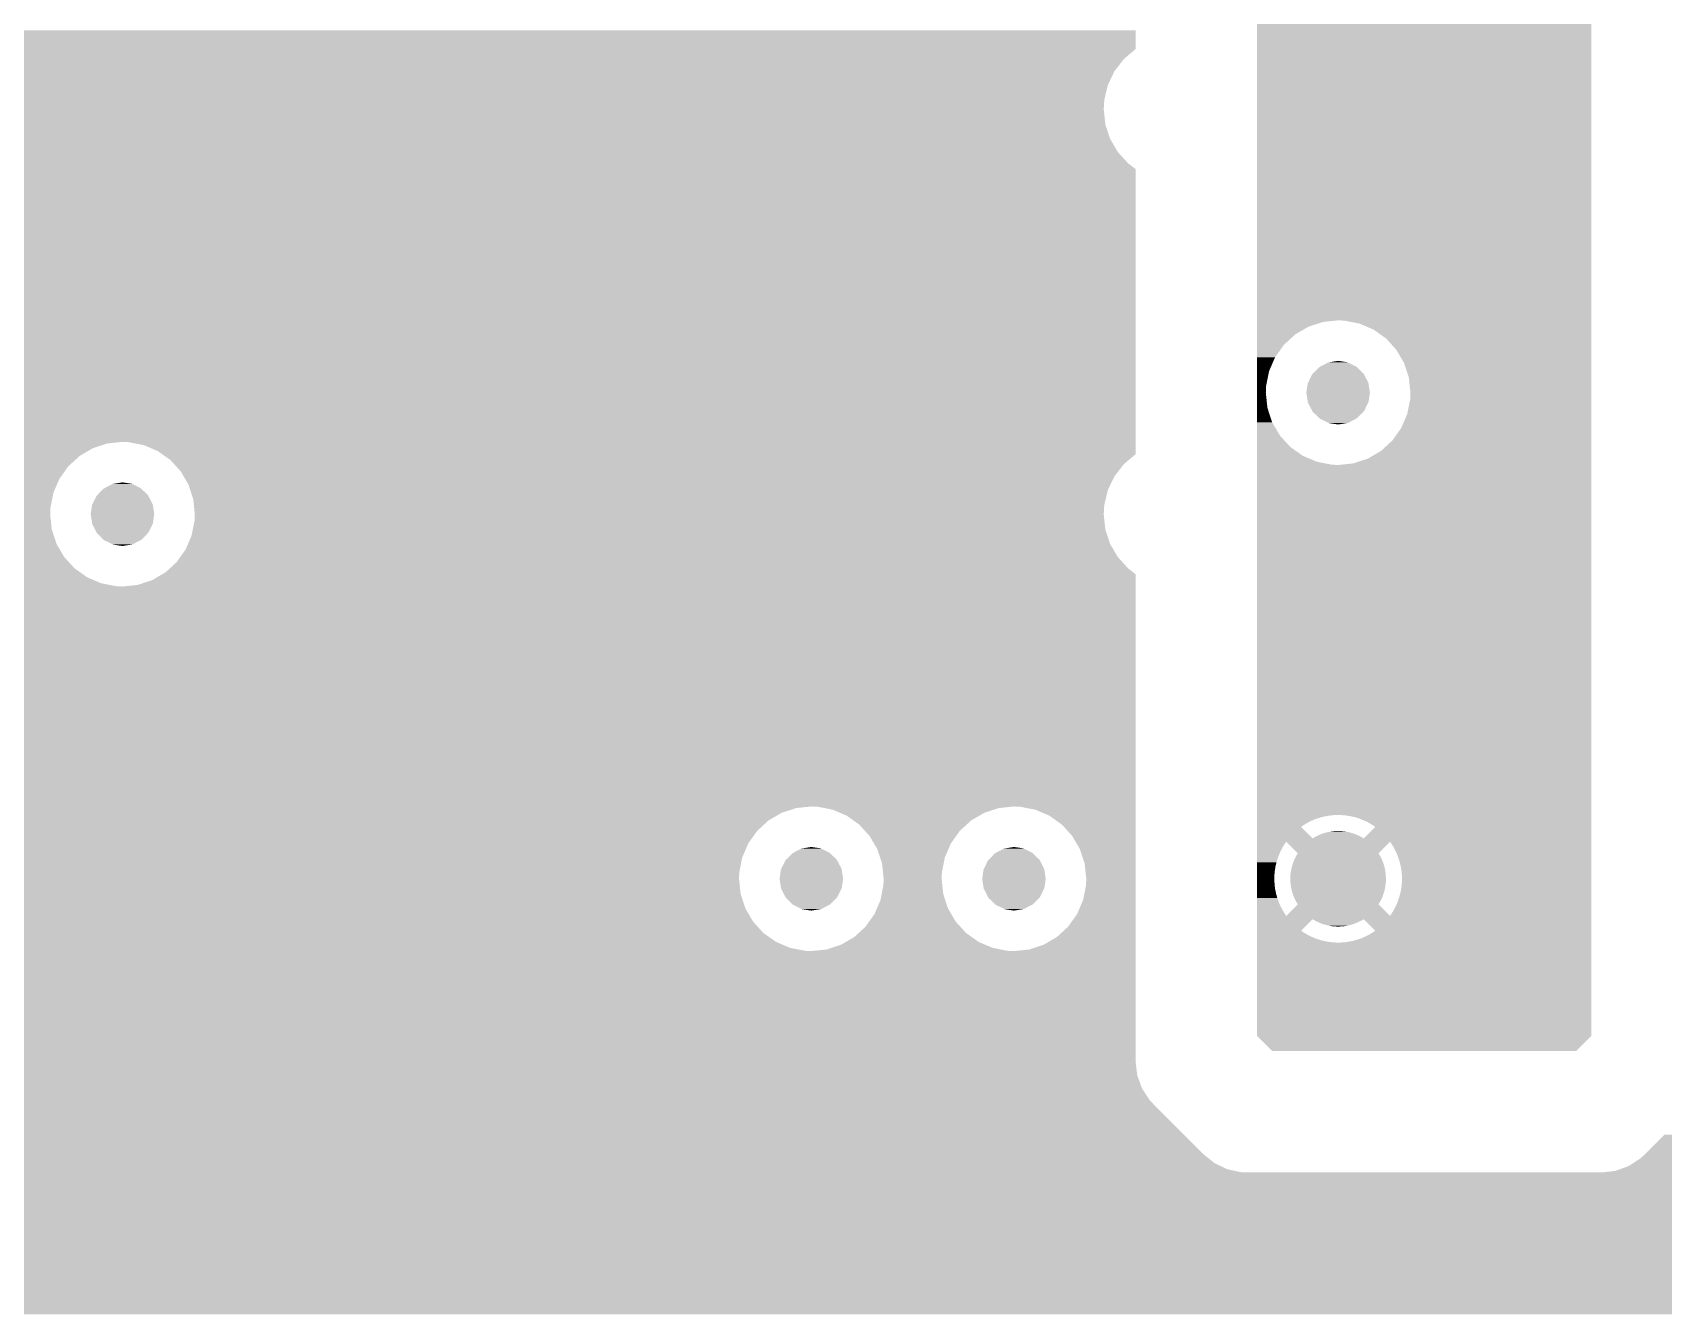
# Model space of a CAD drawing. Extents: x 295 to 953, y 10 to 290.
# Drawn here: x 635.74 to 656.18, y 182.44 to 198.47 of the extents above; entities that cross this region are included whole.
import ezdxf

# ---------------------------------------------------------------- set-up
doc = ezdxf.new("R2010")
doc.units = 0
doc.header["$LTSCALE"] = 5
doc.header["$MEASUREMENT"] = 0
doc.layers.add('FROMC1', color=7, linetype='CONTINUOUS')

msp = doc.modelspace()

# ---------------------------------------------------------------- linework, layer by layer
at = {"layer": 'FROMC1'}
for points in [[(651.09, 194.859), (651.09, 207.425), (655.281, 194.859), (655.281, 207.425)], [(630.154, 198.44), (630.14, 198.495), (649.566, 198.44), (649.566, 198.495)], [(630.165, 198.384), (630.154, 198.44), (649.566, 198.384), (649.566, 198.44)], [(630.171, 198.327), (630.165, 198.384), (649.566, 198.327), (649.566, 198.384)], [(630.173, 198.27), (630.171, 198.327), (649.566, 198.27), (649.566, 198.327)], [(630.145, 198.062), (630.158, 198.117), (649.362, 198.062), (649.405, 198.117)], [(630.158, 198.117), (630.161, 198.135), (649.405, 198.117), (649.419, 198.135)], [(630.161, 198.135), (630.167, 198.174), (649.419, 198.135), (649.464, 198.174)], [(630.167, 198.174), (630.172, 198.231), (649.464, 198.174), (649.532, 198.231)], [(630.172, 198.259), (630.173, 198.27), (649.566, 198.259), (649.566, 198.27)], [(630.172, 198.231), (630.172, 198.259), (649.532, 198.231), (649.565, 198.259)], [(630.172, 198.259), (630.172, 198.259), (649.565, 198.259), (649.566, 198.259)], [(630.055, 197.853), (630.083, 197.903), (649.239, 197.853), (649.263, 197.903)], [(630.083, 197.903), (630.108, 197.954), (649.263, 197.903), (649.287, 197.954)], [(630.108, 197.954), (630.119, 197.984), (649.287, 197.954), (649.302, 197.984)], [(630.119, 197.984), (630.128, 198.007), (649.302, 197.984), (649.32, 198.007)], [(630.128, 198.007), (630.145, 198.062), (649.32, 198.007), (649.362, 198.062)], [(608.668, 197.763), (608.681, 197.805), (649.207, 197.763), (649.218, 197.805)], [(629.831, 197.624), (629.693, 197.763), (649.174, 197.624), (649.207, 197.763)], [(630.024, 197.805), (630.028, 197.811), (649.218, 197.805), (649.219, 197.811)], [(630.028, 197.811), (630.055, 197.853), (649.219, 197.811), (649.239, 197.853)], [(629.504, 197.481), (629.559, 197.492), (649.17, 197.481), (649.168, 197.492)], [(629.559, 197.492), (629.614, 197.507), (649.168, 197.492), (649.167, 197.507)], [(629.614, 197.507), (629.616, 197.508), (649.167, 197.507), (649.167, 197.508)], [(629.616, 197.508), (629.668, 197.526), (649.167, 197.508), (649.168, 197.526)], [(629.668, 197.526), (629.72, 197.549), (649.168, 197.526), (649.169, 197.549)], [(629.72, 197.549), (629.771, 197.576), (649.169, 197.549), (649.171, 197.576)], [(629.771, 197.576), (629.819, 197.606), (649.171, 197.576), (649.173, 197.606)], [(629.819, 197.606), (629.837, 197.619), (649.173, 197.606), (649.174, 197.619)], [(629.837, 197.619), (629.831, 197.624), (649.174, 197.619), (649.174, 197.624)], [(608.205, 197.272), (608.257, 197.295), (649.202, 197.272), (649.194, 197.295)], [(608.257, 197.295), (608.299, 197.317), (649.194, 197.295), (649.187, 197.317)], [(608.374, 197.365), (608.269, 197.47), (649.182, 197.365), (649.171, 197.47)], [(608.299, 197.317), (608.308, 197.322), (649.187, 197.317), (649.187, 197.322)], [(608.308, 197.322), (608.356, 197.352), (649.187, 197.322), (649.183, 197.352)], [(608.356, 197.352), (608.374, 197.365), (649.183, 197.352), (649.182, 197.365)], [(629.39, 197.47), (629.447, 197.473), (649.171, 197.47), (649.17, 197.473)], [(629.447, 197.473), (629.504, 197.481), (649.17, 197.473), (649.17, 197.481)], [(595.588, 197.191), (595.58, 197.216), (649.229, 197.191), (649.22, 197.216)], [(595.594, 197.135), (595.588, 197.191), (649.247, 197.135), (649.229, 197.191)], [(595.608, 197), (595.594, 197.135), (649.326, 197), (649.247, 197.135)], [(607.927, 197.216), (607.984, 197.219), (649.22, 197.216), (649.219, 197.219)], [(607.984, 197.219), (608.041, 197.227), (649.219, 197.219), (649.217, 197.227)], [(608.041, 197.227), (608.096, 197.238), (649.217, 197.227), (649.213, 197.238)], [(608.096, 197.238), (608.151, 197.253), (649.213, 197.238), (649.208, 197.253)], [(608.151, 197.253), (608.205, 197.272), (649.208, 197.253), (649.202, 197.272)], [(595.587, 196.828), (595.605, 196.92), (649.473, 196.828), (649.389, 196.92)], [(595.605, 196.92), (595.607, 196.97), (649.389, 196.92), (649.344, 196.97)], [(595.607, 196.97), (595.608, 197), (649.344, 196.97), (649.326, 197)], [(595.492, 196.556), (595.568, 196.732), (649.566, 196.556), (649.566, 196.732)], [(595.568, 196.732), (595.573, 196.757), (649.566, 196.732), (649.566, 196.757)], [(595.573, 196.757), (595.587, 196.828), (649.565, 196.757), (649.473, 196.828)], [(595.573, 196.757), (595.573, 196.757), (649.566, 196.757), (649.565, 196.757)], [(595.381, 196.4), (595.492, 196.556), (649.566, 196.4), (649.566, 196.556)], [(595.074, 196.173), (595.24, 196.27), (649.566, 196.173), (649.566, 196.27)], [(595.24, 196.27), (595.381, 196.4), (649.566, 196.27), (649.566, 196.4)], [(587.49, 195.939), (587.624, 196.093), (649.566, 195.939), (649.566, 196.093)], [(594.702, 196.093), (594.892, 196.113), (649.566, 196.093), (649.566, 196.113)], [(594.892, 196.113), (595.074, 196.173), (649.566, 196.113), (649.566, 196.173)], [(587.439, 195.895), (587.49, 195.939), (649.566, 195.895), (649.566, 195.939)], [(634.492, 195.894), (634.435, 195.895), (649.566, 195.894), (649.566, 195.895)], [(634.549, 195.889), (634.492, 195.894), (649.566, 195.889), (649.566, 195.894)], [(634.605, 195.88), (634.549, 195.889), (649.566, 195.88), (649.566, 195.889)], [(634.661, 195.868), (634.605, 195.88), (649.566, 195.868), (649.566, 195.88)], [(634.715, 195.851), (634.661, 195.868), (649.566, 195.851), (649.566, 195.868)], [(634.768, 195.83), (634.715, 195.851), (649.566, 195.83), (649.566, 195.851)], [(634.82, 195.806), (634.768, 195.83), (649.566, 195.806), (649.566, 195.83)], [(634.773, 195.602), (634.917, 195.746), (649.566, 195.602), (649.566, 195.746)], [(634.87, 195.778), (634.82, 195.806), (649.566, 195.778), (649.566, 195.806)], [(634.917, 195.746), (634.87, 195.778), (649.566, 195.746), (649.566, 195.778)], [(586.887, 195.56), (586.99, 195.602), (649.566, 195.56), (649.566, 195.602)], [(635.126, 195.527), (635.104, 195.56), (649.566, 195.527), (649.566, 195.56)], [(635.155, 195.478), (635.126, 195.527), (649.566, 195.478), (649.566, 195.527)], [(635.181, 195.427), (635.155, 195.478), (649.566, 195.427), (649.566, 195.478)], [(635.202, 195.374), (635.181, 195.427), (649.566, 195.374), (649.566, 195.427)], [(635.22, 195.32), (635.202, 195.374), (649.566, 195.32), (649.566, 195.374)], [(635.234, 195.265), (635.22, 195.32), (649.566, 195.265), (649.566, 195.32)], [(635.245, 195.209), (635.234, 195.265), (649.566, 195.209), (649.566, 195.265)], [(635.251, 195.152), (635.245, 195.209), (649.566, 195.152), (649.566, 195.209)], [(635.247, 194.999), (635.252, 195.056), (649.566, 194.999), (649.566, 195.056)], [(635.253, 195.095), (635.251, 195.152), (649.566, 195.095), (649.566, 195.152)], [(635.252, 195.056), (635.253, 195.095), (649.566, 195.056), (649.566, 195.095)], [(635.208, 194.832), (635.225, 194.887), (649.566, 194.832), (649.566, 194.887)], [(635.225, 194.887), (635.238, 194.942), (649.566, 194.887), (649.566, 194.942)], [(635.238, 194.942), (635.247, 194.999), (649.566, 194.942), (649.566, 194.999)], [(651.09, 194.839), (651.09, 194.859), (651.915, 194.839), (652.106, 194.859)], [(651.09, 194.779), (651.09, 194.839), (651.733, 194.779), (651.915, 194.839)], [(652.185, 194.855), (652.106, 194.859), (655.281, 194.855), (655.281, 194.859)], [(652.374, 194.818), (652.185, 194.855), (655.281, 194.818), (655.281, 194.855)], [(608.042, 194.588), (608.003, 194.63), (649.566, 194.588), (649.566, 194.63)], [(635.104, 194.63), (635.135, 194.678), (649.566, 194.63), (649.566, 194.678)], [(635.135, 194.678), (635.163, 194.728), (649.566, 194.678), (649.566, 194.728)], [(635.163, 194.728), (635.188, 194.779), (649.566, 194.728), (649.566, 194.779)], [(635.188, 194.779), (635.208, 194.832), (649.566, 194.779), (649.566, 194.832)], [(651.09, 194.682), (651.09, 194.779), (651.567, 194.682), (651.733, 194.779)], [(651.09, 194.552), (651.09, 194.682), (651.426, 194.552), (651.567, 194.682)], [(652.55, 194.743), (652.374, 194.818), (655.281, 194.743), (655.281, 194.818)], [(652.706, 194.632), (652.55, 194.743), (655.281, 194.632), (655.281, 194.743)], [(652.835, 194.49), (652.706, 194.632), (655.281, 194.49), (655.281, 194.632)], [(634.917, 194.444), (634.773, 194.588), (649.566, 194.444), (649.566, 194.588)], [(634.851, 194.401), (634.899, 194.431), (649.566, 194.401), (649.566, 194.431)], [(634.899, 194.431), (634.917, 194.444), (649.566, 194.431), (649.566, 194.444)], [(651.09, 194.396), (651.09, 194.552), (651.315, 194.396), (651.426, 194.552)], [(652.932, 194.325), (652.835, 194.49), (655.281, 194.325), (655.281, 194.49)], [(608.288, 194.143), (608.238, 194.295), (649.566, 194.143), (649.566, 194.295)], [(634.47, 194.295), (634.527, 194.298), (649.566, 194.295), (649.566, 194.298)], [(634.527, 194.298), (634.584, 194.306), (649.566, 194.298), (649.566, 194.306)], [(634.584, 194.306), (634.639, 194.317), (649.566, 194.306), (649.566, 194.317)], [(634.639, 194.317), (634.694, 194.332), (649.566, 194.317), (649.566, 194.332)], [(634.694, 194.332), (634.748, 194.351), (649.566, 194.332), (649.566, 194.351)], [(634.748, 194.351), (634.8, 194.374), (649.566, 194.351), (649.566, 194.374)], [(634.8, 194.374), (634.851, 194.401), (649.566, 194.374), (649.566, 194.401)], [(651.09, 194.22), (651.09, 194.396), (651.239, 194.22), (651.315, 194.396)], [(651.09, 194.032), (651.09, 194.22), (651.202, 194.032), (651.239, 194.22)], [(651.788, 194.19), (651.868, 194.272), (652.426, 194.19), (652.341, 194.272)], [(651.868, 194.272), (651.88, 194.278), (652.341, 194.272), (652.335, 194.278)], [(651.88, 194.278), (651.98, 194.331), (652.335, 194.278), (652.227, 194.331)], [(651.98, 194.331), (652, 194.334), (652.227, 194.331), (652.221, 194.334)], [(652, 194.334), (652.106, 194.351), (652.221, 194.334), (652.106, 194.351)], [(652.992, 194.143), (652.932, 194.325), (655.281, 194.143), (655.281, 194.325)], [(608.308, 193.952), (608.288, 194.143), (649.566, 193.952), (649.566, 194.143)], [(651.09, 193.952), (651.09, 194.032), (651.199, 193.952), (651.202, 194.032)], [(651.707, 193.952), (651.724, 194.067), (652.504, 193.952), (652.486, 194.067)], [(651.724, 194.067), (651.729, 194.077), (652.486, 194.067), (652.484, 194.077)], [(651.729, 194.077), (651.779, 194.181), (652.484, 194.077), (652.43, 194.181)], [(651.779, 194.181), (651.788, 194.19), (652.43, 194.181), (652.426, 194.19)], [(653.012, 193.952), (652.992, 194.143), (655.281, 193.952), (655.281, 194.143)], [(608.268, 193.684), (608.305, 193.872), (649.566, 193.684), (649.566, 193.872)], [(608.305, 193.872), (608.308, 193.952), (649.566, 193.872), (649.566, 193.952)], [(651.09, 193.761), (651.09, 193.952), (651.219, 193.761), (651.199, 193.952)], [(651.725, 193.837), (651.707, 193.952), (652.487, 193.837), (652.504, 193.952)], [(651.727, 193.827), (651.725, 193.837), (652.482, 193.827), (652.487, 193.837)], [(651.781, 193.723), (651.727, 193.827), (652.432, 193.723), (652.482, 193.827)], [(652.972, 193.684), (653.009, 193.872), (655.281, 193.684), (655.281, 193.872)], [(653.009, 193.872), (653.012, 193.952), (655.281, 193.872), (655.281, 193.952)], [(608.192, 193.508), (608.268, 193.684), (649.566, 193.508), (649.566, 193.684)], [(651.09, 193.579), (651.09, 193.761), (651.279, 193.579), (651.219, 193.761)], [(651.785, 193.714), (651.781, 193.723), (652.423, 193.714), (652.432, 193.723)], [(651.87, 193.632), (651.785, 193.714), (652.343, 193.632), (652.423, 193.714)], [(651.876, 193.626), (651.87, 193.632), (652.331, 193.626), (652.343, 193.632)], [(651.984, 193.573), (651.876, 193.626), (652.231, 193.573), (652.331, 193.626)], [(652.896, 193.508), (652.972, 193.684), (655.281, 193.508), (655.281, 193.684)], [(608.081, 193.352), (608.192, 193.508), (649.566, 193.352), (649.566, 193.508)], [(651.09, 193.414), (651.09, 193.579), (651.376, 193.414), (651.279, 193.579)], [(651.09, 193.272), (651.09, 193.414), (651.505, 193.272), (651.376, 193.414)], [(651.991, 193.57), (651.984, 193.573), (652.211, 193.57), (652.231, 193.573)], [(652.106, 193.553), (651.991, 193.57), (652.106, 193.553), (652.211, 193.57)], [(652.785, 193.352), (652.896, 193.508), (655.281, 193.352), (655.281, 193.508)], [(607.83, 193.158), (607.94, 193.222), (636.327, 193.158), (636.437, 193.222)], [(607.94, 193.222), (607.975, 193.255), (636.437, 193.222), (636.493, 193.255)], [(607.975, 193.255), (608.041, 193.315), (636.493, 193.255), (636.675, 193.315)], [(608.041, 193.315), (608.063, 193.335), (636.675, 193.315), (636.866, 193.335)], [(608.063, 193.335), (608.081, 193.352), (649.566, 193.335), (649.566, 193.352)], [(636.945, 193.331), (636.866, 193.335), (649.566, 193.331), (649.566, 193.335)], [(637.134, 193.294), (636.945, 193.331), (649.566, 193.294), (649.566, 193.331)], [(637.31, 193.219), (637.134, 193.294), (649.566, 193.219), (649.566, 193.294)], [(637.365, 193.179), (637.31, 193.219), (649.566, 193.179), (649.566, 193.219)], [(651.09, 193.161), (651.09, 193.272), (651.661, 193.161), (651.505, 193.272)], [(652.478, 193.125), (652.644, 193.222), (655.281, 193.125), (655.281, 193.222)], [(652.644, 193.222), (652.785, 193.352), (655.281, 193.222), (655.281, 193.352)], [(583.018, 193.028), (583.018, 193.045), (636.186, 193.028), (636.204, 193.045)], [(583.018, 192.872), (583.018, 193.028), (636.075, 192.872), (636.186, 193.028)], [(607.402, 193.045), (607.592, 193.065), (636.204, 193.045), (636.227, 193.065)], [(607.592, 193.065), (607.774, 193.125), (636.227, 193.065), (636.292, 193.125)], [(607.774, 193.125), (607.83, 193.158), (636.292, 193.125), (636.327, 193.158)], [(637.466, 193.108), (637.365, 193.179), (649.481, 193.108), (649.565, 193.179)], [(637.365, 193.179), (637.365, 193.179), (649.565, 193.179), (649.566, 193.179)], [(637.514, 193.055), (637.466, 193.108), (649.419, 193.055), (649.481, 193.108)], [(637.595, 192.966), (637.514, 193.055), (649.35, 192.966), (649.419, 193.055)], [(651.09, 193.086), (651.09, 193.161), (651.838, 193.086), (651.661, 193.161)], [(651.09, 193.049), (651.09, 193.086), (652.026, 193.049), (651.838, 193.086)], [(651.09, 193.045), (651.09, 193.049), (652.106, 193.045), (652.026, 193.049)], [(651.09, 192.555), (651.09, 193.045), (655.281, 192.555), (655.281, 193.045)], [(652.106, 193.045), (652.296, 193.065), (655.281, 193.045), (655.281, 193.065)], [(652.296, 193.065), (652.478, 193.125), (655.281, 193.065), (655.281, 193.125)], [(583.018, 192.696), (583.018, 192.872), (635.999, 192.696), (636.075, 192.872)], [(636.64, 192.754), (636.74, 192.807), (637.095, 192.754), (636.987, 192.807)], [(636.74, 192.807), (636.76, 192.81), (636.987, 192.807), (636.981, 192.81)], [(636.76, 192.81), (636.866, 192.827), (636.981, 192.81), (636.866, 192.827)], [(637.632, 192.904), (637.595, 192.966), (649.302, 192.904), (649.35, 192.966)], [(637.692, 192.801), (637.632, 192.904), (649.252, 192.801), (649.302, 192.904)], [(637.715, 192.731), (637.692, 192.801), (649.219, 192.731), (649.252, 192.801)], [(583.018, 192.508), (583.018, 192.696), (635.962, 192.508), (635.999, 192.696)], [(636.489, 192.553), (636.539, 192.657), (637.244, 192.553), (637.19, 192.657)], [(636.539, 192.657), (636.548, 192.666), (637.19, 192.657), (637.186, 192.666)], [(636.548, 192.666), (636.628, 192.748), (637.186, 192.666), (637.101, 192.748)], [(636.628, 192.748), (636.64, 192.754), (637.101, 192.748), (637.095, 192.754)], [(637.752, 192.619), (637.715, 192.731), (649.192, 192.619), (649.219, 192.731)], [(637.76, 192.544), (637.752, 192.619), (649.174, 192.544), (649.192, 192.619)], [(583.018, 192.428), (583.018, 192.508), (635.959, 192.428), (635.962, 192.508)], [(583.018, 192.237), (583.018, 192.428), (635.979, 192.237), (635.959, 192.428)], [(636.467, 192.428), (636.484, 192.543), (637.264, 192.428), (637.246, 192.543)], [(636.485, 192.313), (636.467, 192.428), (637.247, 192.313), (637.264, 192.428)], [(636.484, 192.543), (636.489, 192.553), (637.246, 192.543), (637.244, 192.553)], [(637.772, 192.428), (637.76, 192.544), (649.167, 192.428), (649.174, 192.544)], [(637.769, 192.348), (637.772, 192.428), (649.175, 192.348), (649.167, 192.428)], [(651.09, 188.656), (651.09, 192.555), (655.281, 188.656), (655.281, 192.555)], [(583.018, 192.085), (583.018, 192.237), (636.029, 192.085), (635.979, 192.237)], [(636.487, 192.303), (636.485, 192.313), (637.242, 192.303), (637.247, 192.313)], [(636.541, 192.199), (636.487, 192.303), (637.192, 192.199), (637.242, 192.303)], [(636.545, 192.19), (636.541, 192.199), (637.183, 192.19), (637.192, 192.199)], [(636.63, 192.108), (636.545, 192.19), (637.103, 192.108), (637.183, 192.19)], [(637.732, 192.16), (637.747, 192.237), (649.212, 192.16), (649.187, 192.237)], [(637.747, 192.237), (637.769, 192.348), (649.187, 192.237), (649.175, 192.348)], [(630.682, 192.084), (630.625, 192.085), (636.029, 192.084), (636.029, 192.085)], [(630.739, 192.079), (630.682, 192.084), (636.031, 192.079), (636.029, 192.084)], [(630.795, 192.07), (630.739, 192.079), (636.034, 192.07), (636.031, 192.079)], [(630.851, 192.058), (630.795, 192.07), (636.038, 192.058), (636.034, 192.07)], [(630.858, 192.055), (630.851, 192.058), (636.039, 192.055), (636.038, 192.058)], [(630.905, 192.041), (630.858, 192.055), (636.047, 192.041), (636.039, 192.055)], [(630.958, 192.02), (630.905, 192.041), (636.059, 192.02), (636.047, 192.041)], [(631.01, 191.996), (630.958, 192.02), (636.074, 191.996), (636.059, 192.02)], [(631.06, 191.968), (631.01, 191.996), (636.09, 191.968), (636.074, 191.996)], [(636.636, 192.102), (636.63, 192.108), (637.091, 192.102), (637.103, 192.108)], [(636.744, 192.049), (636.636, 192.102), (636.991, 192.049), (637.091, 192.102)], [(636.751, 192.046), (636.744, 192.049), (636.971, 192.046), (636.991, 192.049)], [(636.866, 192.029), (636.751, 192.046), (636.866, 192.029), (636.971, 192.046)], [(637.589, 191.89), (637.656, 191.984), (649.344, 191.89), (649.289, 191.984)], [(637.656, 191.984), (637.687, 192.055), (649.289, 191.984), (649.247, 192.055)], [(637.687, 192.055), (637.732, 192.16), (649.247, 192.055), (649.212, 192.16)], [(583.018, 191.75), (583.018, 191.792), (636.264, 191.75), (636.225, 191.792)], [(630.963, 191.792), (631.061, 191.89), (636.225, 191.792), (636.136, 191.89)], [(631.107, 191.936), (631.06, 191.968), (636.108, 191.936), (636.09, 191.968)], [(631.061, 191.89), (631.107, 191.936), (636.136, 191.89), (636.108, 191.936)], [(637.459, 191.748), (637.545, 191.828), (649.473, 191.748), (649.401, 191.828)], [(637.545, 191.828), (637.589, 191.89), (649.401, 191.828), (649.344, 191.89)], [(631.295, 191.748), (631.294, 191.75), (636.265, 191.748), (636.264, 191.75)], [(631.316, 191.717), (631.295, 191.748), (636.31, 191.717), (636.265, 191.748)], [(631.345, 191.668), (631.316, 191.717), (636.379, 191.668), (636.31, 191.717)], [(631.36, 191.637), (631.345, 191.668), (636.421, 191.637), (636.379, 191.668)], [(631.371, 191.617), (631.36, 191.637), (636.469, 191.617), (636.421, 191.637)], [(631.392, 191.564), (631.371, 191.617), (636.592, 191.564), (636.469, 191.617)], [(631.393, 191.562), (631.392, 191.564), (636.598, 191.562), (636.592, 191.564)], [(631.405, 191.525), (631.393, 191.562), (636.786, 191.525), (636.598, 191.562)], [(637.056, 191.541), (637.238, 191.601), (649.566, 191.541), (649.566, 191.601)], [(637.238, 191.601), (637.367, 191.677), (649.566, 191.601), (649.566, 191.677)], [(637.367, 191.677), (637.368, 191.677), (649.566, 191.677), (649.565, 191.677)], [(637.368, 191.677), (637.404, 191.698), (649.565, 191.677), (649.538, 191.698)], [(637.404, 191.698), (637.459, 191.748), (649.538, 191.698), (649.473, 191.748)], [(631.407, 191.521), (631.405, 191.525), (636.866, 191.521), (636.786, 191.525)], [(631.41, 191.51), (631.407, 191.521), (649.566, 191.51), (649.566, 191.521)], [(631.424, 191.455), (631.41, 191.51), (649.566, 191.455), (649.566, 191.51)], [(631.435, 191.399), (631.424, 191.455), (649.566, 191.399), (649.566, 191.455)], [(631.441, 191.342), (631.435, 191.399), (649.566, 191.342), (649.566, 191.399)], [(636.866, 191.521), (637.056, 191.541), (649.566, 191.521), (649.566, 191.541)], [(631.428, 191.132), (631.437, 191.189), (649.566, 191.132), (649.566, 191.189)], [(631.437, 191.189), (631.442, 191.246), (649.566, 191.189), (649.566, 191.246)], [(631.443, 191.285), (631.441, 191.342), (649.566, 191.285), (649.566, 191.342)], [(631.442, 191.246), (631.443, 191.285), (649.566, 191.246), (649.566, 191.285)], [(631.353, 190.918), (631.378, 190.969), (649.566, 190.918), (649.566, 190.969)], [(631.378, 190.969), (631.398, 191.022), (649.566, 190.969), (649.566, 191.022)], [(631.398, 191.022), (631.415, 191.077), (649.566, 191.022), (649.566, 191.077)], [(631.415, 191.077), (631.428, 191.132), (649.566, 191.077), (649.566, 191.132)], [(583.018, 190.778), (583.018, 190.82), (649.566, 190.778), (649.566, 190.82)], [(631.107, 190.634), (630.963, 190.778), (649.566, 190.634), (649.566, 190.778)], [(631.294, 190.82), (631.325, 190.868), (649.566, 190.82), (649.566, 190.868)], [(631.325, 190.868), (631.353, 190.918), (649.566, 190.868), (649.566, 190.918)], [(630.884, 190.522), (630.938, 190.541), (649.566, 190.522), (649.566, 190.541)], [(630.938, 190.541), (630.99, 190.564), (649.566, 190.541), (649.566, 190.564)], [(630.99, 190.564), (631.041, 190.591), (649.566, 190.564), (649.566, 190.591)], [(631.041, 190.591), (631.089, 190.621), (649.566, 190.591), (649.566, 190.621)], [(631.089, 190.621), (631.107, 190.634), (649.566, 190.621), (649.566, 190.634)], [(583.018, 188.763), (583.018, 190.485), (649.566, 188.763), (649.566, 190.485)], [(630.66, 190.485), (630.717, 190.488), (649.566, 190.485), (649.566, 190.488)], [(630.717, 190.488), (630.774, 190.496), (649.566, 190.488), (649.566, 190.496)], [(630.774, 190.496), (630.829, 190.507), (649.566, 190.496), (649.566, 190.507)], [(630.829, 190.507), (630.884, 190.522), (649.566, 190.507), (649.566, 190.522)], [(607.481, 188.759), (607.402, 188.763), (645.468, 188.759), (645.502, 188.763)], [(607.567, 188.743), (607.481, 188.759), (645.311, 188.743), (645.468, 188.759)], [(607.67, 188.722), (607.567, 188.743), (645.249, 188.722), (645.311, 188.743)], [(607.762, 188.683), (607.67, 188.722), (645.129, 188.683), (645.249, 188.722)], [(645.581, 188.759), (645.502, 188.763), (648.008, 188.759), (648.042, 188.763)], [(645.667, 188.743), (645.581, 188.759), (647.851, 188.743), (648.008, 188.759)], [(645.77, 188.722), (645.667, 188.743), (647.789, 188.722), (647.851, 188.743)], [(645.862, 188.683), (645.77, 188.722), (647.669, 188.683), (647.789, 188.722)], [(648.121, 188.759), (648.042, 188.763), (649.566, 188.759), (649.566, 188.763)], [(648.31, 188.722), (648.121, 188.759), (649.566, 188.722), (649.566, 188.759)], [(648.486, 188.647), (648.31, 188.722), (649.566, 188.647), (649.566, 188.722)], [(607.846, 188.647), (607.762, 188.683), (645.067, 188.647), (645.129, 188.683)], [(607.931, 188.586), (607.846, 188.647), (644.963, 188.586), (645.067, 188.647)], [(608.002, 188.536), (607.931, 188.586), (644.909, 188.536), (644.963, 188.586)], [(608.074, 188.456), (608.002, 188.536), (644.822, 188.456), (644.909, 188.536)], [(645.946, 188.647), (645.862, 188.683), (647.607, 188.647), (647.669, 188.683)], [(646.031, 188.586), (645.946, 188.647), (647.503, 188.586), (647.607, 188.647)], [(646.102, 188.536), (646.031, 188.586), (647.449, 188.536), (647.503, 188.586)], [(646.174, 188.456), (646.102, 188.536), (647.362, 188.456), (647.449, 188.536)], [(648.642, 188.536), (648.486, 188.647), (649.566, 188.536), (649.566, 188.647)], [(648.771, 188.394), (648.642, 188.536), (649.566, 188.394), (649.566, 188.536)], [(651.09, 188.653), (651.09, 188.656), (652.031, 188.653), (652.088, 188.656)], [(651.09, 188.645), (651.09, 188.653), (651.975, 188.645), (652.031, 188.653)], [(651.09, 188.634), (651.09, 188.645), (651.919, 188.634), (651.975, 188.645)], [(651.09, 188.619), (651.09, 188.634), (651.864, 188.619), (651.919, 188.634)], [(651.09, 188.6), (651.09, 188.619), (651.81, 188.6), (651.864, 188.619)], [(651.09, 188.577), (651.09, 188.6), (651.758, 188.577), (651.81, 188.6)], [(651.09, 188.55), (651.09, 188.577), (651.707, 188.55), (651.758, 188.577)], [(651.09, 188.52), (651.09, 188.55), (651.659, 188.52), (651.707, 188.55)], [(651.09, 188.507), (651.09, 188.52), (651.641, 188.507), (651.659, 188.52)], [(651.09, 188.363), (651.09, 188.507), (651.785, 188.363), (651.641, 188.507)], [(652.145, 188.655), (652.088, 188.656), (655.281, 188.655), (655.281, 188.656)], [(652.202, 188.65), (652.145, 188.655), (655.281, 188.65), (655.281, 188.655)], [(652.258, 188.641), (652.202, 188.65), (655.281, 188.641), (655.281, 188.65)], [(652.314, 188.629), (652.258, 188.641), (655.281, 188.629), (655.281, 188.641)], [(652.368, 188.612), (652.314, 188.629), (655.281, 188.612), (655.281, 188.629)], [(652.421, 188.591), (652.368, 188.612), (655.281, 188.591), (655.281, 188.612)], [(652.473, 188.567), (652.421, 188.591), (655.281, 188.567), (655.281, 188.591)], [(652.426, 188.363), (652.57, 188.507), (655.281, 188.363), (655.281, 188.507)], [(652.523, 188.539), (652.473, 188.567), (655.281, 188.539), (655.281, 188.567)], [(652.57, 188.507), (652.523, 188.539), (655.281, 188.507), (655.281, 188.539)], [(608.131, 188.394), (608.074, 188.456), (644.778, 188.394), (644.822, 188.456)], [(608.186, 188.3), (608.131, 188.394), (644.711, 188.3), (644.778, 188.394)], [(608.213, 188.255), (608.186, 188.3), (644.691, 188.255), (644.711, 188.3)], [(646.231, 188.394), (646.174, 188.456), (647.318, 188.394), (647.362, 188.456)], [(646.286, 188.3), (646.231, 188.394), (647.251, 188.3), (647.318, 188.394)], [(646.328, 188.229), (646.286, 188.3), (647.22, 188.229), (647.251, 188.3)], [(648.868, 188.229), (648.771, 188.394), (649.566, 188.229), (649.566, 188.394)], [(651.09, 188.321), (651.09, 188.363), (655.281, 188.321), (655.281, 188.363)], [(651.09, 188.363), (651.09, 188.363), (651.786, 188.363), (651.785, 188.363)], [(651.09, 188.273), (651.09, 188.321), (651.423, 188.273), (651.454, 188.321)], [(651.599, 188.176), (651.454, 188.321), (652.612, 188.176), (652.757, 188.321)], [(651.786, 188.363), (651.814, 188.38), (652.426, 188.363), (652.396, 188.38)], [(651.814, 188.38), (651.829, 188.387), (652.396, 188.38), (652.383, 188.387)], [(651.829, 188.387), (651.858, 188.402), (652.383, 188.387), (652.352, 188.402)], [(651.858, 188.402), (651.874, 188.408), (652.352, 188.402), (652.338, 188.408)], [(651.874, 188.408), (651.904, 188.421), (652.338, 188.408), (652.306, 188.421)], [(651.904, 188.421), (651.921, 188.426), (652.306, 188.421), (652.292, 188.426)], [(651.921, 188.426), (651.951, 188.435), (652.292, 188.426), (652.258, 188.435)], [(651.951, 188.435), (651.969, 188.439), (652.258, 188.435), (652.244, 188.439)], [(651.969, 188.439), (651.999, 188.446), (652.244, 188.439), (652.209, 188.446)], [(651.999, 188.446), (652.018, 188.449), (652.209, 188.446), (652.196, 188.449)], [(652.018, 188.449), (652.048, 188.453), (652.196, 188.449), (652.159, 188.453)], [(652.048, 188.453), (652.072, 188.454), (652.159, 188.453), (652.147, 188.454)], [(652.072, 188.454), (652.098, 188.455), (652.147, 188.454), (652.098, 188.455)], [(652.779, 188.288), (652.757, 188.321), (655.281, 188.288), (655.281, 188.321)], [(624.245, 188.251), (624.166, 188.255), (644.69, 188.251), (644.691, 188.255)], [(624.434, 188.214), (624.245, 188.251), (644.674, 188.214), (644.69, 188.251)], [(624.61, 188.139), (624.434, 188.214), (644.642, 188.139), (644.674, 188.214)], [(624.63, 188.124), (624.61, 188.139), (644.635, 188.124), (644.642, 188.139)], [(624.766, 188.028), (624.63, 188.124), (644.616, 188.028), (644.635, 188.124)], [(645.175, 188.085), (645.184, 188.094), (645.826, 188.085), (645.822, 188.094)], [(645.184, 188.094), (645.264, 188.176), (645.822, 188.094), (645.737, 188.176)], [(645.264, 188.176), (645.276, 188.182), (645.737, 188.176), (645.731, 188.182)], [(645.276, 188.182), (645.376, 188.235), (645.731, 188.182), (645.623, 188.235)], [(645.376, 188.235), (645.396, 188.238), (645.623, 188.235), (645.617, 188.238)], [(645.396, 188.238), (645.502, 188.255), (645.617, 188.238), (645.502, 188.255)], [(646.363, 188.124), (646.328, 188.229), (647.175, 188.124), (647.22, 188.229)], [(646.388, 188.047), (646.363, 188.124), (647.16, 188.047), (647.175, 188.124)], [(647.715, 188.085), (647.724, 188.094), (648.366, 188.085), (648.362, 188.094)], [(647.724, 188.094), (647.804, 188.176), (648.362, 188.094), (648.277, 188.176)], [(647.804, 188.176), (647.816, 188.182), (648.277, 188.176), (648.271, 188.182)], [(647.816, 188.182), (647.916, 188.235), (648.271, 188.182), (648.163, 188.235)], [(647.916, 188.235), (647.936, 188.238), (648.163, 188.235), (648.157, 188.238)], [(647.936, 188.238), (648.042, 188.255), (648.157, 188.238), (648.042, 188.255)], [(648.928, 188.047), (648.868, 188.229), (649.566, 188.047), (649.566, 188.229)], [(651.09, 188.223), (651.09, 188.273), (651.395, 188.223), (651.423, 188.273)], [(651.09, 188.172), (651.09, 188.223), (651.37, 188.172), (651.395, 188.223)], [(651.09, 188.119), (651.09, 188.172), (651.35, 188.119), (651.37, 188.172)], [(651.09, 188.064), (651.09, 188.119), (651.333, 188.064), (651.35, 188.119)], [(651.539, 188.05), (651.553, 188.089), (652.673, 188.05), (652.658, 188.089)], [(651.553, 188.089), (651.557, 188.096), (652.658, 188.089), (652.655, 188.096)], [(651.557, 188.096), (651.574, 188.133), (652.655, 188.096), (652.637, 188.133)], [(651.574, 188.133), (651.578, 188.14), (652.637, 188.133), (652.633, 188.14)], [(651.578, 188.14), (651.599, 188.176), (652.633, 188.14), (652.612, 188.176)], [(652.808, 188.239), (652.779, 188.288), (655.281, 188.239), (655.281, 188.288)], [(652.834, 188.188), (652.808, 188.239), (655.281, 188.188), (655.281, 188.239)], [(652.855, 188.135), (652.834, 188.188), (655.281, 188.135), (655.281, 188.188)], [(652.873, 188.081), (652.855, 188.135), (655.281, 188.081), (655.281, 188.135)], [(624.85, 187.936), (624.766, 188.028), (644.598, 187.936), (644.616, 188.028)], [(624.895, 187.886), (624.85, 187.936), (644.596, 187.886), (644.598, 187.936)], [(624.913, 187.856), (624.895, 187.886), (644.595, 187.856), (644.596, 187.886)], [(645.103, 187.856), (645.12, 187.971), (645.9, 187.856), (645.882, 187.971)], [(645.12, 187.971), (645.125, 187.981), (645.882, 187.971), (645.88, 187.981)], [(645.125, 187.981), (645.175, 188.085), (645.88, 187.981), (645.826, 188.085)], [(646.4, 187.936), (646.388, 188.047), (647.138, 187.936), (647.16, 188.047)], [(646.408, 187.856), (646.4, 187.936), (647.135, 187.856), (647.138, 187.936)], [(647.643, 187.856), (647.66, 187.971), (648.44, 187.856), (648.422, 187.971)], [(647.66, 187.971), (647.665, 187.981), (648.422, 187.971), (648.42, 187.981)], [(647.665, 187.981), (647.715, 188.085), (648.42, 187.981), (648.366, 188.085)], [(648.948, 187.856), (648.928, 188.047), (649.566, 187.856), (649.566, 188.047)], [(651.09, 188.009), (651.09, 188.064), (651.32, 188.009), (651.333, 188.064)], [(651.09, 187.952), (651.09, 188.009), (651.311, 187.952), (651.32, 188.009)], [(651.09, 187.895), (651.09, 187.952), (651.306, 187.895), (651.311, 187.952)], [(651.09, 187.838), (651.09, 187.895), (651.306, 187.838), (651.306, 187.895)], [(651.506, 187.856), (651.508, 187.897), (652.705, 187.856), (652.703, 187.897)], [(651.508, 187.905), (651.513, 187.946), (652.703, 187.905), (652.698, 187.946)], [(651.508, 187.897), (651.508, 187.905), (652.703, 187.897), (652.703, 187.905)], [(651.513, 187.946), (651.515, 187.954), (652.698, 187.946), (652.697, 187.954)], [(651.515, 187.954), (651.522, 187.995), (652.697, 187.954), (652.688, 187.995)], [(651.522, 187.995), (651.525, 188.003), (652.688, 187.995), (652.687, 188.003)], [(651.525, 188.003), (651.536, 188.042), (652.687, 188.003), (652.675, 188.042)], [(651.536, 188.042), (651.539, 188.05), (652.675, 188.042), (652.673, 188.05)], [(652.887, 188.026), (652.873, 188.081), (655.281, 188.026), (655.281, 188.081)], [(652.898, 187.97), (652.887, 188.026), (655.281, 187.97), (655.281, 188.026)], [(652.904, 187.913), (652.898, 187.97), (655.281, 187.913), (655.281, 187.97)], [(652.906, 187.856), (652.904, 187.913), (655.281, 187.856), (655.281, 187.913)], [(624.992, 187.721), (624.913, 187.856), (644.609, 187.721), (644.595, 187.856)], [(625.01, 187.665), (624.992, 187.721), (644.615, 187.665), (644.609, 187.721)], [(645.121, 187.741), (645.103, 187.856), (645.883, 187.741), (645.9, 187.856)], [(645.123, 187.731), (645.121, 187.741), (645.878, 187.731), (645.883, 187.741)], [(645.177, 187.627), (645.123, 187.731), (645.828, 187.627), (645.878, 187.731)], [(646.383, 187.665), (646.405, 187.776), (647.155, 187.665), (647.143, 187.776)], [(646.405, 187.776), (646.408, 187.856), (647.143, 187.776), (647.135, 187.856)], [(647.661, 187.741), (647.643, 187.856), (648.423, 187.741), (648.44, 187.856)], [(647.663, 187.731), (647.661, 187.741), (648.418, 187.731), (648.423, 187.741)], [(647.717, 187.627), (647.663, 187.731), (648.368, 187.627), (648.418, 187.731)], [(648.908, 187.588), (648.945, 187.776), (649.566, 187.588), (649.566, 187.776)], [(648.945, 187.776), (648.948, 187.856), (649.566, 187.776), (649.566, 187.856)], [(651.09, 187.782), (651.09, 187.838), (651.309, 187.782), (651.306, 187.838)], [(651.09, 187.725), (651.09, 187.782), (651.316, 187.725), (651.309, 187.782)], [(651.09, 187.669), (651.09, 187.725), (651.328, 187.669), (651.316, 187.725)], [(651.508, 187.815), (651.506, 187.856), (652.704, 187.815), (652.705, 187.856)], [(651.508, 187.807), (651.508, 187.815), (652.703, 187.807), (652.704, 187.815)], [(651.513, 187.766), (651.508, 187.807), (652.698, 187.766), (652.703, 187.807)], [(651.514, 187.758), (651.513, 187.766), (652.697, 187.758), (652.698, 187.766)], [(651.523, 187.717), (651.514, 187.758), (652.689, 187.717), (652.697, 187.758)], [(651.524, 187.709), (651.523, 187.717), (652.687, 187.709), (652.689, 187.717)], [(651.536, 187.67), (651.524, 187.709), (652.675, 187.67), (652.687, 187.709)], [(652.878, 187.648), (652.891, 187.703), (655.281, 187.648), (655.281, 187.703)], [(652.891, 187.703), (652.9, 187.76), (655.281, 187.703), (655.281, 187.76)], [(652.9, 187.76), (652.905, 187.817), (655.281, 187.76), (655.281, 187.817)], [(652.905, 187.817), (652.906, 187.856), (655.281, 187.817), (655.281, 187.856)], [(625.052, 187.539), (625.01, 187.665), (644.657, 187.539), (644.615, 187.665)], [(625.058, 187.483), (625.052, 187.539), (644.675, 187.483), (644.657, 187.539)], [(625.072, 187.348), (625.058, 187.483), (644.754, 187.348), (644.675, 187.483)], [(645.181, 187.618), (645.177, 187.627), (645.819, 187.618), (645.828, 187.627)], [(645.266, 187.536), (645.181, 187.618), (645.739, 187.536), (645.819, 187.618)], [(645.272, 187.53), (645.266, 187.536), (645.727, 187.53), (645.739, 187.536)], [(645.38, 187.477), (645.272, 187.53), (645.627, 187.477), (645.727, 187.53)], [(645.387, 187.474), (645.38, 187.477), (645.607, 187.474), (645.627, 187.477)], [(645.502, 187.457), (645.387, 187.474), (645.502, 187.457), (645.607, 187.474)], [(646.292, 187.412), (646.323, 187.483), (647.257, 187.412), (647.215, 187.483)], [(646.323, 187.483), (646.368, 187.588), (647.215, 187.483), (647.18, 187.588)], [(646.368, 187.588), (646.383, 187.665), (647.18, 187.588), (647.155, 187.665)], [(647.721, 187.618), (647.717, 187.627), (648.359, 187.618), (648.368, 187.627)], [(647.806, 187.536), (647.721, 187.618), (648.279, 187.536), (648.359, 187.618)], [(647.812, 187.53), (647.806, 187.536), (648.267, 187.53), (648.279, 187.536)], [(647.92, 187.477), (647.812, 187.53), (648.167, 187.477), (648.267, 187.53)], [(647.927, 187.474), (647.92, 187.477), (648.147, 187.474), (648.167, 187.477)], [(648.042, 187.457), (647.927, 187.474), (648.042, 187.457), (648.147, 187.474)], [(648.832, 187.412), (648.908, 187.588), (649.566, 187.412), (649.566, 187.588)], [(651.09, 187.614), (651.09, 187.669), (651.343, 187.614), (651.328, 187.669)], [(651.09, 187.561), (651.09, 187.614), (651.362, 187.561), (651.343, 187.614)], [(651.09, 187.508), (651.09, 187.561), (651.385, 187.508), (651.362, 187.561)], [(651.09, 187.458), (651.09, 187.508), (651.412, 187.458), (651.385, 187.508)], [(651.454, 187.391), (651.599, 187.536), (652.757, 187.391), (652.612, 187.536)], [(651.538, 187.662), (651.536, 187.67), (652.672, 187.662), (652.675, 187.67)], [(651.553, 187.623), (651.538, 187.662), (652.658, 187.623), (652.672, 187.662)], [(651.556, 187.616), (651.553, 187.623), (652.655, 187.616), (652.658, 187.623)], [(651.574, 187.579), (651.556, 187.616), (652.637, 187.579), (652.655, 187.616)], [(651.578, 187.572), (651.574, 187.579), (652.633, 187.572), (652.637, 187.579)], [(651.599, 187.536), (651.578, 187.572), (652.612, 187.536), (652.633, 187.572)], [(652.788, 187.439), (652.816, 187.489), (655.281, 187.439), (655.281, 187.489)], [(652.816, 187.489), (652.841, 187.54), (655.281, 187.489), (655.281, 187.54)], [(652.841, 187.54), (652.861, 187.593), (655.281, 187.54), (655.281, 187.593)], [(652.861, 187.593), (652.878, 187.648), (655.281, 187.593), (655.281, 187.648)], [(625.051, 187.176), (625.069, 187.268), (644.901, 187.176), (644.817, 187.268)], [(625.069, 187.268), (625.071, 187.318), (644.817, 187.268), (644.772, 187.318)], [(625.071, 187.318), (625.072, 187.348), (644.772, 187.318), (644.754, 187.348)], [(646.181, 187.256), (646.225, 187.318), (647.369, 187.256), (647.312, 187.318)], [(646.225, 187.318), (646.292, 187.412), (647.312, 187.318), (647.257, 187.412)], [(648.721, 187.256), (648.832, 187.412), (649.566, 187.256), (649.566, 187.412)], [(651.09, 187.409), (651.09, 187.458), (651.442, 187.409), (651.412, 187.458)], [(651.09, 187.391), (651.09, 187.409), (651.454, 187.391), (651.442, 187.409)], [(651.09, 187.349), (651.09, 187.391), (655.281, 187.349), (655.281, 187.391)], [(651.09, 187.205), (651.09, 187.349), (651.641, 187.205), (651.785, 187.349)], [(651.09, 187.349), (651.09, 187.349), (651.785, 187.349), (651.786, 187.349)], [(651.815, 187.332), (651.786, 187.349), (652.397, 187.332), (652.426, 187.349)], [(651.828, 187.325), (651.815, 187.332), (652.382, 187.325), (652.397, 187.332)], [(651.859, 187.31), (651.828, 187.325), (652.353, 187.31), (652.382, 187.325)], [(651.873, 187.304), (651.859, 187.31), (652.337, 187.304), (652.353, 187.31)], [(651.905, 187.291), (651.873, 187.304), (652.307, 187.291), (652.337, 187.304)], [(651.919, 187.286), (651.905, 187.291), (652.29, 187.286), (652.307, 187.291)], [(651.953, 187.277), (651.919, 187.286), (652.26, 187.277), (652.29, 187.286)], [(651.967, 187.273), (651.953, 187.277), (652.242, 187.273), (652.26, 187.277)], [(652.002, 187.266), (651.967, 187.273), (652.212, 187.266), (652.242, 187.273)], [(652.57, 187.205), (652.426, 187.349), (655.281, 187.205), (655.281, 187.349)], [(652.757, 187.391), (652.788, 187.439), (655.281, 187.391), (655.281, 187.439)], [(624.993, 186.99), (625.026, 187.065), (645.234, 186.99), (645.057, 187.065)], [(625.026, 187.065), (625.032, 187.08), (645.057, 187.065), (645.037, 187.08)], [(625.032, 187.08), (625.051, 187.176), (645.037, 187.08), (644.901, 187.176)], [(645.874, 187.029), (645.936, 187.065), (647.681, 187.029), (647.597, 187.065)], [(645.936, 187.065), (646.04, 187.126), (647.597, 187.065), (647.512, 187.126)], [(646.04, 187.126), (646.095, 187.176), (647.512, 187.126), (647.441, 187.176)], [(646.095, 187.176), (646.181, 187.256), (647.441, 187.176), (647.369, 187.256)], [(648.414, 187.029), (648.58, 187.126), (649.566, 187.029), (649.566, 187.126)], [(648.58, 187.126), (648.721, 187.256), (649.566, 187.126), (649.566, 187.256)], [(651.09, 187.173), (651.09, 187.205), (651.689, 187.173), (651.641, 187.205)], [(651.09, 187.145), (651.09, 187.173), (651.738, 187.145), (651.689, 187.173)], [(651.09, 187.121), (651.09, 187.145), (651.79, 187.121), (651.738, 187.145)], [(651.09, 187.1), (651.09, 187.121), (651.843, 187.1), (651.79, 187.121)], [(651.09, 187.083), (651.09, 187.1), (651.897, 187.083), (651.843, 187.1)], [(651.09, 187.071), (651.09, 187.083), (651.953, 187.071), (651.897, 187.083)], [(651.09, 187.062), (651.09, 187.071), (652.009, 187.062), (651.953, 187.071)], [(652.015, 187.263), (652.002, 187.266), (652.193, 187.263), (652.212, 187.266)], [(652.052, 187.259), (652.015, 187.263), (652.163, 187.259), (652.193, 187.263)], [(652.064, 187.258), (652.052, 187.259), (652.139, 187.258), (652.163, 187.259)], [(652.113, 187.257), (652.064, 187.258), (652.113, 187.257), (652.139, 187.258)], [(652.18, 187.059), (652.237, 187.067), (655.281, 187.059), (655.281, 187.067)], [(652.237, 187.067), (652.292, 187.078), (655.281, 187.067), (655.281, 187.078)], [(652.292, 187.078), (652.347, 187.093), (655.281, 187.078), (655.281, 187.093)], [(652.347, 187.093), (652.401, 187.112), (655.281, 187.093), (655.281, 187.112)], [(652.401, 187.112), (652.453, 187.135), (655.281, 187.112), (655.281, 187.135)], [(652.453, 187.135), (652.504, 187.162), (655.281, 187.135), (655.281, 187.162)], [(652.504, 187.162), (652.552, 187.192), (655.281, 187.162), (655.281, 187.192)], [(652.552, 187.192), (652.57, 187.205), (655.281, 187.192), (655.281, 187.205)], [(624.845, 186.748), (624.956, 186.904), (649.566, 186.748), (649.566, 186.904)], [(624.956, 186.904), (624.976, 186.949), (649.566, 186.904), (649.566, 186.949)], [(624.976, 186.949), (624.977, 186.953), (645.502, 186.949), (645.422, 186.953)], [(624.977, 186.953), (624.993, 186.99), (645.422, 186.953), (645.234, 186.99)], [(645.502, 186.949), (645.535, 186.953), (648.042, 186.949), (647.962, 186.953)], [(645.535, 186.953), (645.692, 186.969), (647.962, 186.953), (647.877, 186.969)], [(645.692, 186.969), (645.754, 186.99), (647.877, 186.969), (647.774, 186.99)], [(645.754, 186.99), (645.874, 187.029), (647.774, 186.99), (647.681, 187.029)], [(648.042, 186.949), (648.232, 186.969), (649.566, 186.949), (649.566, 186.969)], [(648.232, 186.969), (648.414, 187.029), (649.566, 186.969), (649.566, 187.029)], [(651.09, 187.057), (651.09, 187.062), (652.066, 187.057), (652.009, 187.062)], [(651.09, 187.056), (651.09, 187.057), (652.123, 187.056), (652.066, 187.057)], [(651.09, 185.886), (651.09, 187.056), (655.281, 185.886), (655.281, 187.056)], [(652.123, 187.056), (652.18, 187.059), (655.281, 187.056), (655.281, 187.059)], [(624.704, 186.618), (624.845, 186.748), (649.566, 186.618), (649.566, 186.748)], [(624.166, 186.441), (624.356, 186.461), (649.566, 186.441), (649.566, 186.461)], [(624.356, 186.461), (624.538, 186.521), (649.566, 186.461), (649.566, 186.521)], [(624.538, 186.521), (624.704, 186.618), (649.566, 186.521), (649.566, 186.618)], [(583.018, 186.333), (583.018, 186.375), (649.566, 186.333), (649.566, 186.375)], [(603.167, 186.189), (603.023, 186.333), (649.566, 186.189), (649.566, 186.333)], [(603.354, 186.375), (603.385, 186.423), (649.566, 186.375), (649.566, 186.423)], [(603.385, 186.423), (603.396, 186.441), (649.566, 186.423), (649.566, 186.441)], [(602.72, 186.04), (602.777, 186.043), (649.566, 186.04), (649.566, 186.043)], [(602.777, 186.043), (602.834, 186.051), (649.566, 186.043), (649.566, 186.051)], [(602.834, 186.051), (602.889, 186.062), (649.566, 186.051), (649.566, 186.062)], [(602.889, 186.062), (602.944, 186.077), (649.566, 186.062), (649.566, 186.077)], [(602.944, 186.077), (602.998, 186.096), (649.566, 186.077), (649.566, 186.096)], [(602.998, 186.096), (603.05, 186.119), (649.566, 186.096), (649.566, 186.119)], [(603.05, 186.119), (603.101, 186.146), (649.566, 186.119), (649.566, 186.146)], [(603.101, 186.146), (603.149, 186.176), (649.566, 186.146), (649.566, 186.176)], [(603.149, 186.176), (603.167, 186.189), (649.566, 186.176), (649.566, 186.189)], [(583.018, 185.57), (583.018, 186.04), (649.566, 185.57), (649.566, 186.04)], [(651.278, 185.697), (651.09, 185.886), (655.092, 185.697), (655.28, 185.886)], [(651.09, 185.886), (651.09, 185.886), (655.28, 185.886), (655.281, 185.886)], [(583.018, 185.395), (583.018, 185.57), (649.586, 185.395), (649.566, 185.57)], [(583.018, 185.23), (583.018, 185.395), (649.645, 185.23), (649.586, 185.395)], [(583.018, 185.083), (583.018, 185.23), (649.741, 185.083), (649.645, 185.23)], [(583.018, 185.031), (583.018, 185.083), (649.789, 185.031), (649.741, 185.083)], [(583.018, 184.396), (583.018, 185.031), (650.424, 184.396), (649.789, 185.031)], [(655.946, 184.396), (656.198, 184.648), (768.694, 184.396), (768.798, 184.648)], [(583.018, 184.287), (583.018, 184.396), (650.561, 184.287), (650.424, 184.396)], [(583.018, 184.212), (583.018, 184.287), (650.72, 184.212), (650.561, 184.287)], [(583.018, 184.176), (583.018, 184.212), (650.892, 184.176), (650.72, 184.212)], [(655.582, 184.193), (655.747, 184.253), (768.611, 184.193), (768.635, 184.253)], [(655.747, 184.253), (655.894, 184.349), (768.635, 184.253), (768.675, 184.349)], [(655.894, 184.349), (655.946, 184.396), (768.675, 184.349), (768.694, 184.396)], [(583.018, 184.173), (583.018, 184.176), (650.963, 184.173), (650.892, 184.176)], [(583.018, 183.937), (583.018, 184.173), (768.506, 183.937), (768.603, 184.173)], [(655.408, 184.173), (655.582, 184.193), (768.603, 184.173), (768.611, 184.193)], [(583.018, 183.917), (583.018, 183.937), (675.537, 183.917), (675.728, 183.937)], [(583.018, 183.857), (583.018, 183.917), (675.355, 183.857), (675.537, 183.917)], [(583.018, 183.76), (583.018, 183.857), (675.189, 183.76), (675.355, 183.857)], [(583.018, 183.63), (583.018, 183.76), (675.048, 183.63), (675.189, 183.76)], [(583.018, 183.474), (583.018, 183.63), (674.937, 183.474), (675.048, 183.63)], [(583.018, 183.302), (583.018, 183.474), (674.863, 183.302), (674.937, 183.474)], [(603.417, 183.298), (603.338, 183.302), (674.861, 183.298), (674.863, 183.302)], [(603.606, 183.261), (603.419, 183.298), (674.854, 183.261), (674.861, 183.298)], [(603.782, 183.186), (603.606, 183.261), (674.839, 183.186), (674.854, 183.261)], [(603.888, 183.11), (603.782, 183.186), (674.824, 183.11), (674.839, 183.186)], [(603.938, 183.075), (603.888, 183.11), (674.823, 183.075), (674.824, 183.11)], [(603.979, 183.03), (603.938, 183.075), (674.821, 183.03), (674.823, 183.075)], [(604.067, 182.933), (603.979, 183.03), (674.831, 182.933), (674.821, 183.03)], [(604.122, 182.839), (604.067, 182.933), (674.841, 182.839), (674.831, 182.933)], [(604.164, 182.768), (604.122, 182.839), (674.865, 182.768), (674.841, 182.839)], [(604.201, 182.657), (604.164, 182.768), (674.901, 182.657), (674.865, 182.768)], [(604.224, 182.586), (604.201, 182.657), (674.943, 182.586), (674.901, 182.657)], [(604.234, 182.492), (604.224, 182.586), (674.998, 182.492), (674.943, 182.586)], [(604.244, 182.395), (604.234, 182.492), (675.086, 182.395), (674.998, 182.492)]]:
    msp.add_solid(points, dxfattribs=at)

doc.saveas('drawing.dxf')
